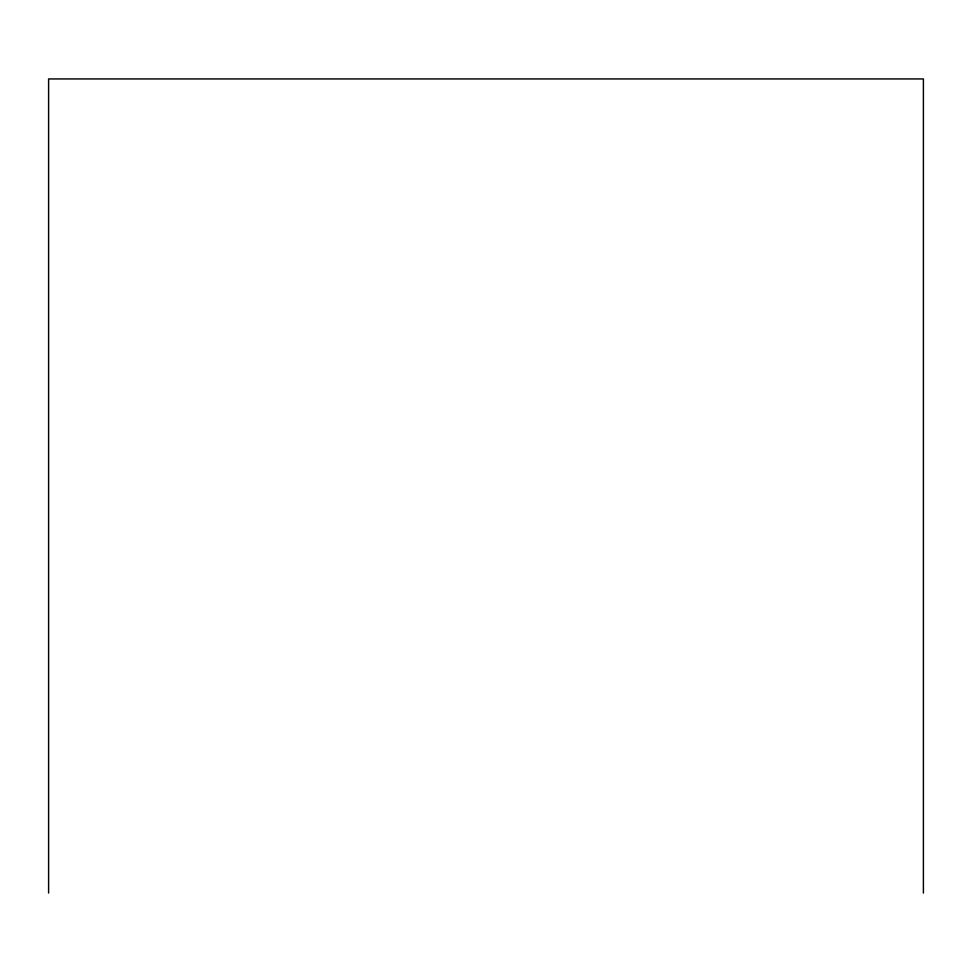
<?xml version="1.0" encoding="UTF-8"?>
<svg xmlns="http://www.w3.org/2000/svg" width="972" height="972" viewBox="0 0 972 972"><rect width="100%" height="100%" fill="white"/><g stroke="black" fill="none" stroke-linecap="round" stroke-linejoin="round"><path stroke-width="1.46" d="M923.4 893.061L923.4 78.939L48.6 78.939L48.6 893.061"/></g></svg>
